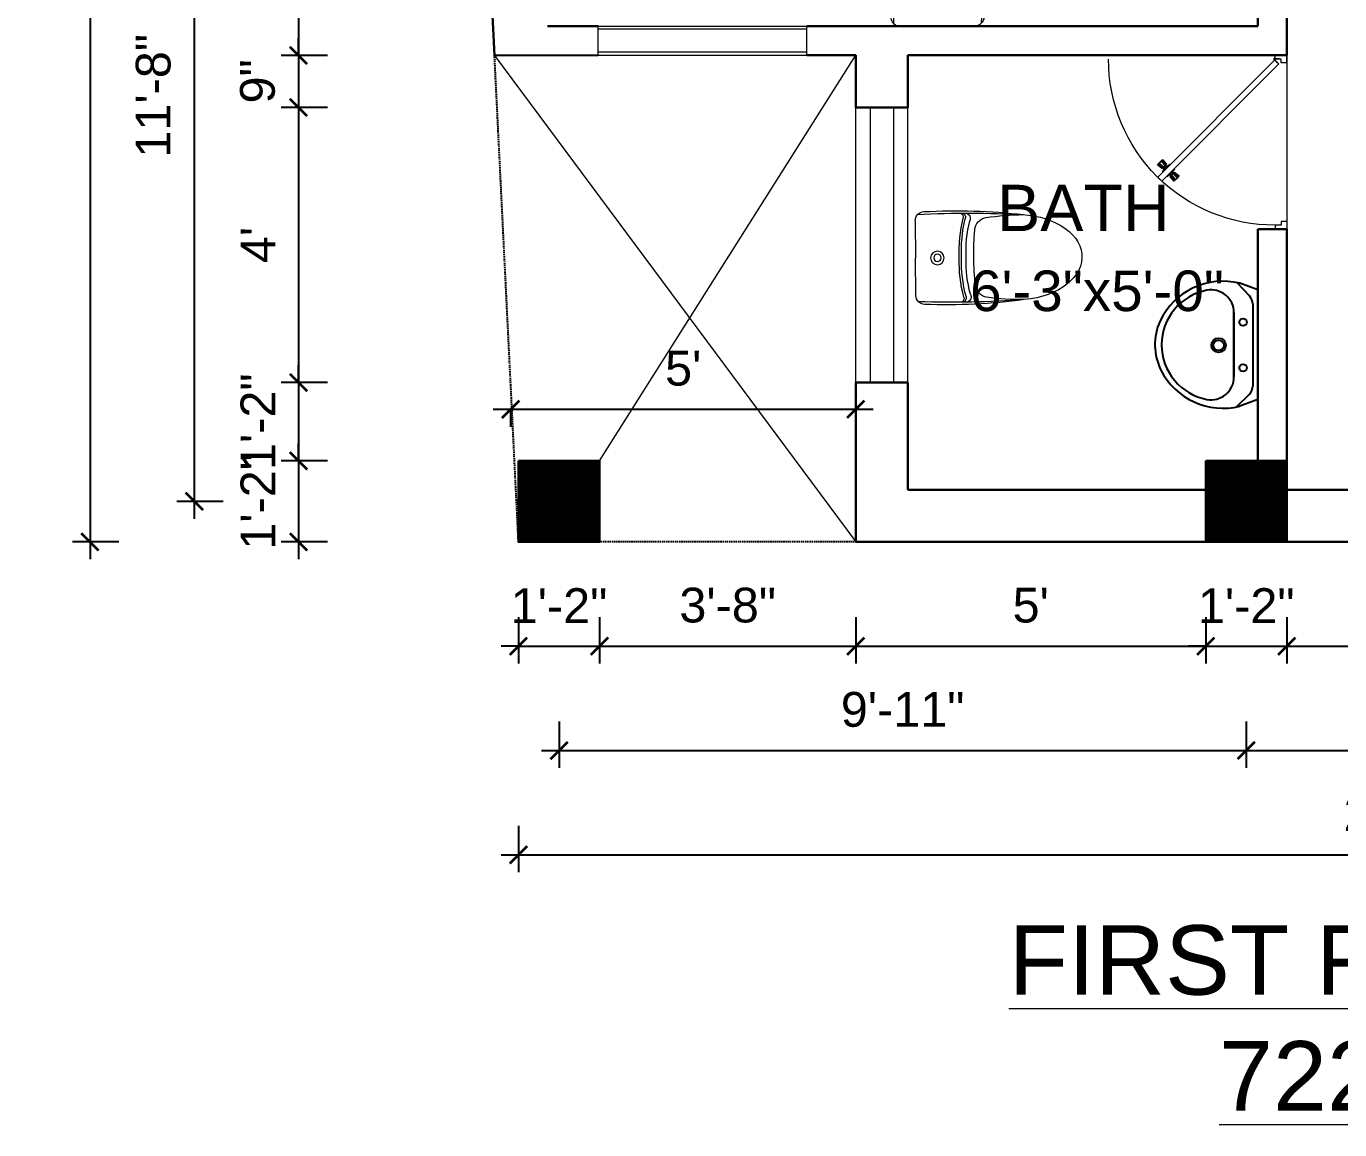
# Model space of a CAD drawing. Header units: inches. Extents: x -6683 to 26091, y -5972 to 4741.
# Drawn here: x 16977 to 17203.7, y -2641.4 to -2451 of the extents above; entities that cross this region are included whole.
import ezdxf

# ---------------------------------------------------------------- set-up
doc = ezdxf.new("R2010")
doc.units = ezdxf.units.IN
doc.header["$MEASUREMENT"] = 0
doc.linetypes.add('HIDDEN', pattern=[0.375, 0.25, -0.125])
for name, color, linetype, lineweight in [('A-FURN', 9, 'Continuous', 5), ('Dimension-0.13', 114, 'Continuous', 13), ('hatch-.09', 8, 'Continuous', 9), ('Label', 7, 'Continuous', 13), ('PUERTAS', 7, 'Continuous', 9), ('Text', 7, 'Continuous', 13), ('WALL', 12, 'Continuous', 30), ('wall2', 1, 'Continuous', 15), ('windoow', 4, 'Continuous', 5)]:
    doc.layers.add(name, color=color, linetype=linetype, lineweight=lineweight)
doc.layers.add('furniture', color=253, linetype='Continuous')
doc.styles.add('arial 1000', font='arial.ttf')
doc.styles.add('dim', font='arial.ttf', dxfattribs={"height": 7})
doc.styles.get("Standard").update_dxf_attribs({"font": 'arial.ttf'})
doc.dimstyles.new("1-8'", dxfattribs={"dimtxt": 6, "dimasz": 3, "dimexe": 3, "dimexo": 6, "dimgap": 4, "dimtad": 1, "dimdec": 0, "dimzin": 0, "dimdsep": 46, "dimlunit": 4, "dimtxsty": 'arial 1000', "dimblk": 'ARCHTICK', "dimcen": 8, "dimdle": 3, "dimclrt": 7, "dimazin": 0, "dimtfac": 1, "dimtdec": 0, "dimtix": 1, "dimtmove": 2, "dimatfit": 3, "dimfxl": 5, "dimfxlon": 1, "dimarcsym": 0})

# ---------------------------------------------------------------- blocks, each defined once
blk = doc.blocks.new('_ArchTick')
at = {"color": 0, "const_width": 0.15}
blk.add_lwpolyline([(-0.5, -0.5), (0.5, 0.5)], dxfattribs=at)
blk = doc.blocks.new('*D129')
at = {"layer": 'Defpoints', "color": 0, "transparency": 16777216}
for p in [(17060.6, -2512.5), (17120.2, -2512.5), (17120.2, -2517.11)]:
    blk.add_point(p, dxfattribs=at)
at = {"layer": 'wall2', "color": 0, "lineweight": -2, "transparency": 16777216}
for p, q in [((17057.6, -2517.11), (17123.2, -2517.11)), ((17060.6, -2517.11), (17060.6, -2520.11)), ((17120.2, -2517.11), (17120.2, -2520.11))]:
    blk.add_line(p, q, dxfattribs=at)
at = {"layer": 'wall2', "color": 0, "lineweight": -2, "transparency": 16777216, "xscale": 3, "yscale": 3, "zscale": 3, "rotation": 180}
blk.add_blockref('_ArchTick', (17060.6, -2517.11), dxfattribs=at)
at = {"layer": 'wall2', "color": 0, "lineweight": -2, "transparency": 16777216, "xscale": 3, "yscale": 3, "zscale": 3}
blk.add_blockref('_ArchTick', (17120.2, -2517.11), dxfattribs=at)
at = {"layer": 'wall2', "color": 7, "transparency": 16777216, "insert": (17090.4, -2510.06), "char_height": 6, "attachment_point": 5, "style": 'arial 1000'}
blk.add_mtext("5'", dxfattribs=at)
blk = doc.blocks.new('A$C2BC6131C')
at = {"layer": 'A-FURN', "color": 8}
for p in [(0, 163.5), (0, -163.5)]:
    blk.add_line(p, (0, 0), dxfattribs=at)
for radius in [29.6, 16.1]:
    blk.add_circle((95.9, 0), radius, dxfattribs=at)
for centre, radius, start, end in [((40, 163.5), 40, 92.59988, 180), ((197, -4116.4), 4311.6, 86.30057, 92.47118), ((155.1, -2371.3), 2577.4, 82.86641, 92.59988), ((793.4, 23.7), 602, 165.61847, 182.25332), ((201.9, 176.4), 18.8, 342.35932, 95.93155), ((192.7, 178.4), 18.2, 343.38126, 66.47238), ((217.8, 172), 24.1, 332.20328, 71.94045), ((320.7, 115.7), 60, 100.47011, 174.60795), ((468.5, -913.5), 1099.7, 89.65189, 98.29697), ((793.4, 23.7), 592, 165.61847, 182.25332), ((773.9, 23.7), 552, 165.61847, 182.45753), ((1633.1, -8.2), 1378.2, 174.60795, 179.65911), ((1633.1, 8.2), 1378.2, 180.34089, 185.39205), ((793.4, -23.7), 602, 177.74668, 194.38153), ((793.4, -23.7), 592, 177.74668, 194.38153), ((773.9, -23.7), 552, 177.54247, 194.38153), ((40, -163.5), 40, 180, 267.40012), ((201.9, -176.4), 18.8, 264.06845, 17.64068), ((217.8, -172), 24.1, 288.05955, 27.79672), ((320.7, -115.7), 60, 185.39205, 259.52989), ((197, 4116.4), 4311.6, 267.52882, 273.69943), ((155.1, 2371.3), 2577.4, 267.40012, 277.13359), ((192.7, -178.4), 18.2, 293.52762, 16.61874), ((468.5, 913.5), 1099.7, 261.70303, 270.34811)]:
    blk.add_arc(centre, radius, start, end, dxfattribs=at)
blk.add_ellipse((440.7, 0), major_axis=(-289.3, 0), ratio=0.648116, start_param=1.570796, end_param=4.592942, dxfattribs=at)
blk = doc.blocks.new('*D130')
at = {"layer": 'Defpoints', "color": 0, "transparency": 16777216}
for p in [(17061.96, -2540), (17075.96, -2540), (17075.96, -2558)]:
    blk.add_point(p, dxfattribs=at)
at = {"layer": 'Dimension-0.13', "color": 0, "lineweight": -2, "transparency": 16777216}
for p, q in [((17061.96, -2553), (17061.96, -2561)), ((17075.96, -2553), (17075.96, -2561)), ((17061.96, -2558), (17058.96, -2558)), ((17061.96, -2558), (17075.96, -2558)), ((17075.96, -2558), (17078.96, -2558))]:
    blk.add_line(p, q, dxfattribs=at)
at = {"layer": 'Dimension-0.13', "color": 0, "lineweight": -2, "transparency": 16777216, "xscale": 3, "yscale": 3, "zscale": 3}
blk.add_blockref('_ArchTick', (17061.96, -2558), dxfattribs=at)
at = {"layer": 'Dimension-0.13', "color": 0, "lineweight": -2, "transparency": 16777216, "xscale": 3, "yscale": 3, "zscale": 3, "rotation": 180}
blk.add_blockref('_ArchTick', (17075.96, -2558), dxfattribs=at)
at = {"layer": 'Dimension-0.13', "color": 7, "transparency": 16777216, "insert": (17068.96, -2550.99), "char_height": 6, "attachment_point": 5, "style": 'arial 1000'}
blk.add_mtext('1\'-2"', dxfattribs=at)
blk = doc.blocks.new('*D131')
at = {"layer": 'Defpoints', "color": 0, "transparency": 16777216}
for p in [(17075.96, -2540), (17120.2, -2540), (17120.2, -2558)]:
    blk.add_point(p, dxfattribs=at)
at = {"layer": 'Dimension-0.13', "color": 0, "lineweight": -2, "transparency": 16777216}
for p, q in [((17075.96, -2553), (17075.96, -2561)), ((17120.2, -2553), (17120.2, -2561)), ((17072.96, -2558), (17123.2, -2558))]:
    blk.add_line(p, q, dxfattribs=at)
at = {"layer": 'Dimension-0.13', "color": 0, "lineweight": -2, "transparency": 16777216, "xscale": 3, "yscale": 3, "zscale": 3, "rotation": 180}
blk.add_blockref('_ArchTick', (17075.96, -2558), dxfattribs=at)
at = {"layer": 'Dimension-0.13', "color": 0, "lineweight": -2, "transparency": 16777216, "xscale": 3, "yscale": 3, "zscale": 3}
blk.add_blockref('_ArchTick', (17120.2, -2558), dxfattribs=at)
at = {"layer": 'Dimension-0.13', "color": 7, "transparency": 16777216, "insert": (17098.08, -2550.94), "char_height": 6, "attachment_point": 5, "style": 'arial 1000'}
blk.add_mtext('3\'-8"', dxfattribs=at)
blk = doc.blocks.new('*D132')
at = {"layer": 'Defpoints', "color": 0, "transparency": 16777216}
for p in [(17120.2, -2540), (17180.61, -2540), (17180.61, -2558)]:
    blk.add_point(p, dxfattribs=at)
at = {"layer": 'Dimension-0.13', "color": 0, "lineweight": -2, "transparency": 16777216}
for p, q in [((17120.2, -2553), (17120.2, -2561)), ((17180.61, -2553), (17180.61, -2561)), ((17117.2, -2558), (17183.61, -2558))]:
    blk.add_line(p, q, dxfattribs=at)
at = {"layer": 'Dimension-0.13', "color": 0, "lineweight": -2, "transparency": 16777216, "xscale": 3, "yscale": 3, "zscale": 3, "rotation": 180}
blk.add_blockref('_ArchTick', (17120.2, -2558), dxfattribs=at)
at = {"layer": 'Dimension-0.13', "color": 0, "lineweight": -2, "transparency": 16777216, "xscale": 3, "yscale": 3, "zscale": 3}
blk.add_blockref('_ArchTick', (17180.61, -2558), dxfattribs=at)
at = {"layer": 'Dimension-0.13', "color": 7, "transparency": 16777216, "insert": (17150.4, -2550.95), "char_height": 6, "attachment_point": 5, "style": 'arial 1000'}
blk.add_mtext("5'", dxfattribs=at)
blk = doc.blocks.new('*D145')
at = {"layer": 'Defpoints', "color": 0, "transparency": 16777216}
for p in [(17180.61, -2540), (17194.61, -2540), (17194.61, -2558)]:
    blk.add_point(p, dxfattribs=at)
at = {"layer": 'Dimension-0.13', "color": 0, "lineweight": -2, "transparency": 16777216}
for p, q in [((17180.61, -2553), (17180.61, -2561)), ((17194.61, -2553), (17194.61, -2561)), ((17180.61, -2558), (17177.61, -2558)), ((17180.61, -2558), (17194.61, -2558)), ((17194.61, -2558), (17197.61, -2558))]:
    blk.add_line(p, q, dxfattribs=at)
at = {"layer": 'Dimension-0.13', "color": 0, "lineweight": -2, "transparency": 16777216, "xscale": 3, "yscale": 3, "zscale": 3}
blk.add_blockref('_ArchTick', (17180.61, -2558), dxfattribs=at)
at = {"layer": 'Dimension-0.13', "color": 0, "lineweight": -2, "transparency": 16777216, "xscale": 3, "yscale": 3, "zscale": 3, "rotation": 180}
blk.add_blockref('_ArchTick', (17194.61, -2558), dxfattribs=at)
at = {"layer": 'Dimension-0.13', "color": 7, "transparency": 16777216, "insert": (17187.61, -2550.99), "char_height": 6, "attachment_point": 5, "style": 'arial 1000'}
blk.add_mtext('1\'-2"', dxfattribs=at)
blk = doc.blocks.new('*D146')
at = {"layer": 'Defpoints', "color": 0, "transparency": 16777216}
for p in [(17194.61, -2540), (17354.23, -2540), (17354.23, -2558)]:
    blk.add_point(p, dxfattribs=at)
at = {"layer": 'Dimension-0.13', "color": 0, "lineweight": -2, "transparency": 16777216}
for p, q in [((17194.61, -2553), (17194.61, -2561)), ((17354.23, -2553), (17354.23, -2561)), ((17191.61, -2558), (17357.23, -2558))]:
    blk.add_line(p, q, dxfattribs=at)
at = {"layer": 'Dimension-0.13', "color": 0, "lineweight": -2, "transparency": 16777216, "xscale": 3, "yscale": 3, "zscale": 3, "rotation": 180}
blk.add_blockref('_ArchTick', (17194.61, -2558), dxfattribs=at)
at = {"layer": 'Dimension-0.13', "color": 0, "lineweight": -2, "transparency": 16777216, "xscale": 3, "yscale": 3, "zscale": 3}
blk.add_blockref('_ArchTick', (17354.23, -2558), dxfattribs=at)
at = {"layer": 'Dimension-0.13', "color": 7, "transparency": 16777216, "insert": (17274.42, -2550.94), "char_height": 6, "attachment_point": 5, "style": 'arial 1000'}
blk.add_mtext('13\'-4"', dxfattribs=at)
blk = doc.blocks.new('*D128')
at = {"layer": 'Defpoints', "color": 0, "transparency": 16777216}
for p in [(17068.96, -2545.69), (17187.61, -2545.69), (17187.61, -2576)]:
    blk.add_point(p, dxfattribs=at)
at = {"layer": 'Dimension-0.13', "color": 0, "lineweight": -2, "transparency": 16777216}
for p, q in [((17068.96, -2571), (17068.96, -2579)), ((17187.61, -2571), (17187.61, -2579)), ((17065.96, -2576), (17190.61, -2576))]:
    blk.add_line(p, q, dxfattribs=at)
at = {"layer": 'Dimension-0.13', "color": 0, "lineweight": -2, "transparency": 16777216, "xscale": 3, "yscale": 3, "zscale": 3, "rotation": 180}
blk.add_blockref('_ArchTick', (17068.96, -2576), dxfattribs=at)
at = {"layer": 'Dimension-0.13', "color": 0, "lineweight": -2, "transparency": 16777216, "xscale": 3, "yscale": 3, "zscale": 3}
blk.add_blockref('_ArchTick', (17187.61, -2576), dxfattribs=at)
at = {"layer": 'Dimension-0.13', "color": 7, "transparency": 16777216, "insert": (17128.28, -2568.94), "char_height": 6, "attachment_point": 5, "style": 'arial 1000'}
blk.add_mtext('9\'-11"', dxfattribs=at)
blk = doc.blocks.new('*D127')
at = {"layer": 'Defpoints', "color": 0, "transparency": 16777216}
for p in [(17187.61, -2545.69), (17361.23, -2545.69), (17361.23, -2576)]:
    blk.add_point(p, dxfattribs=at)
at = {"layer": 'Dimension-0.13', "color": 0, "lineweight": -2, "transparency": 16777216}
for p, q in [((17187.61, -2571), (17187.61, -2579)), ((17361.23, -2571), (17361.23, -2579)), ((17184.61, -2576), (17364.23, -2576))]:
    blk.add_line(p, q, dxfattribs=at)
at = {"layer": 'Dimension-0.13', "color": 0, "lineweight": -2, "transparency": 16777216, "xscale": 3, "yscale": 3, "zscale": 3, "rotation": 180}
blk.add_blockref('_ArchTick', (17187.61, -2576), dxfattribs=at)
at = {"layer": 'Dimension-0.13', "color": 0, "lineweight": -2, "transparency": 16777216, "xscale": 3, "yscale": 3, "zscale": 3}
blk.add_blockref('_ArchTick', (17361.23, -2576), dxfattribs=at)
at = {"layer": 'Dimension-0.13', "color": 7, "transparency": 16777216, "insert": (17274.42, -2568.94), "char_height": 6, "attachment_point": 5, "style": 'arial 1000'}
blk.add_mtext('14\'-6"', dxfattribs=at)
blk = doc.blocks.new('*D143')
at = {"layer": 'Defpoints', "color": 0, "transparency": 16777216}
for p in [(17061.96, -2540), (17368.23, -2540), (17368.23, -2594)]:
    blk.add_point(p, dxfattribs=at)
at = {"layer": 'Dimension-0.13', "color": 0, "lineweight": -2, "transparency": 16777216}
for p, q in [((17061.96, -2589), (17061.96, -2597)), ((17368.23, -2589), (17368.23, -2597)), ((17058.96, -2594), (17371.23, -2594))]:
    blk.add_line(p, q, dxfattribs=at)
at = {"layer": 'Dimension-0.13', "color": 0, "lineweight": -2, "transparency": 16777216, "xscale": 3, "yscale": 3, "zscale": 3, "rotation": 180}
blk.add_blockref('_ArchTick', (17061.96, -2594), dxfattribs=at)
at = {"layer": 'Dimension-0.13', "color": 0, "lineweight": -2, "transparency": 16777216, "xscale": 3, "yscale": 3, "zscale": 3}
blk.add_blockref('_ArchTick', (17368.23, -2594), dxfattribs=at)
at = {"layer": 'Dimension-0.13', "color": 7, "transparency": 16777216, "insert": (17215.09, -2586.94), "char_height": 6, "attachment_point": 5, "style": 'arial 1000'}
blk.add_mtext('25\'-6"', dxfattribs=at)
blk = doc.blocks.new('*D150')
at = {"layer": 'Defpoints', "color": 0, "transparency": 16777216}
for p in [(17042.67, -2134.5), (16987.98, -2540), (17061.96, -2540)]:
    blk.add_point(p, dxfattribs=at)
at = {"layer": 'Dimension-0.13', "color": 0, "lineweight": -2, "transparency": 16777216}
for p, q in [((16987.98, -2131.5), (16987.98, -2543)), ((16992.98, -2134.5), (16984.98, -2134.5)), ((16992.98, -2540), (16984.98, -2540))]:
    blk.add_line(p, q, dxfattribs=at)
at = {"layer": 'Dimension-0.13', "color": 0, "lineweight": -2, "transparency": 16777216, "xscale": 3, "yscale": 3, "zscale": 3}
for p, rotation in [((16987.98, -2134.5), 90), ((16987.98, -2540), 270)]:
    blk.add_blockref('_ArchTick', p, dxfattribs=dict(at, rotation=rotation))
at = {"layer": 'Dimension-0.13', "color": 7, "transparency": 16777216, "insert": (16980.91, -2337.25), "char_height": 6, "attachment_point": 5, "rotation": 90, "style": 'arial 1000'}
blk.add_mtext('33\'-10"', dxfattribs=at)
blk = doc.blocks.new('*D170')
at = {"layer": 'Defpoints', "color": 0, "transparency": 16777216}
for p in [(17055.06, -2400), (17023.98, -2456.03), (17057.82, -2456.03)]:
    blk.add_point(p, dxfattribs=at)
at = {"layer": 'Dimension-0.13', "color": 0, "lineweight": -2, "transparency": 16777216}
for p, q in [((17023.98, -2397), (17023.98, -2459.03)), ((17028.98, -2400), (17020.98, -2400)), ((17028.98, -2456.03), (17020.98, -2456.03))]:
    blk.add_line(p, q, dxfattribs=at)
at = {"layer": 'Dimension-0.13', "color": 0, "lineweight": -2, "transparency": 16777216, "xscale": 3, "yscale": 3, "zscale": 3}
for p, rotation in [((17023.98, -2400), 90), ((17023.98, -2456.03), 270)]:
    blk.add_blockref('_ArchTick', p, dxfattribs=dict(at, rotation=rotation))
at = {"layer": 'Dimension-0.13', "color": 7, "transparency": 16777216, "insert": (17016.92, -2428.01), "char_height": 6, "attachment_point": 5, "rotation": 90, "style": 'arial 1000'}
blk.add_mtext('4\'-8"', dxfattribs=at)
blk = doc.blocks.new('*D171')
at = {"layer": 'Defpoints', "color": 0, "transparency": 16777216}
for p in [(17057.82, -2456.03), (17023.98, -2465), (17120.2, -2465)]:
    blk.add_point(p, dxfattribs=at)
at = {"layer": 'Dimension-0.13', "color": 0, "lineweight": -2, "transparency": 16777216}
for p, q in [((17023.98, -2456.03), (17023.98, -2453.03)), ((17028.98, -2456.03), (17020.98, -2456.03)), ((17023.98, -2456.03), (17023.98, -2465)), ((17028.98, -2465), (17020.98, -2465)), ((17023.98, -2465), (17023.98, -2468))]:
    blk.add_line(p, q, dxfattribs=at)
at = {"layer": 'Dimension-0.13', "color": 0, "lineweight": -2, "transparency": 16777216, "xscale": 3, "yscale": 3, "zscale": 3}
for p, rotation in [((17023.98, -2456.03), 270), ((17023.98, -2465), 90)]:
    blk.add_blockref('_ArchTick', p, dxfattribs=dict(at, rotation=rotation))
at = {"layer": 'Dimension-0.13', "color": 7, "transparency": 16777216, "insert": (17016.92, -2460.51), "char_height": 6, "attachment_point": 5, "rotation": 90, "style": 'arial 1000'}
blk.add_mtext('9"', dxfattribs=at)
blk = doc.blocks.new('*D172')
at = {"layer": 'Defpoints', "color": 0, "transparency": 16777216}
for p in [(17120.2, -2465), (17023.98, -2512.5), (17120.2, -2512.5)]:
    blk.add_point(p, dxfattribs=at)
at = {"layer": 'Dimension-0.13', "color": 0, "lineweight": -2, "transparency": 16777216}
for p, q in [((17023.98, -2462), (17023.98, -2515.5)), ((17028.98, -2465), (17020.98, -2465)), ((17028.98, -2512.5), (17020.98, -2512.5))]:
    blk.add_line(p, q, dxfattribs=at)
at = {"layer": 'Dimension-0.13', "color": 0, "lineweight": -2, "transparency": 16777216, "xscale": 3, "yscale": 3, "zscale": 3}
for p, rotation in [((17023.98, -2465), 90), ((17023.98, -2512.5), 270)]:
    blk.add_blockref('_ArchTick', p, dxfattribs=dict(at, rotation=rotation))
at = {"layer": 'Dimension-0.13', "color": 7, "transparency": 16777216, "insert": (17016.98, -2488.75), "char_height": 6, "attachment_point": 5, "rotation": 90, "style": 'arial 1000'}
blk.add_mtext("4'", dxfattribs=at)
blk = doc.blocks.new('*D173')
at = {"layer": 'Defpoints', "color": 0, "transparency": 16777216}
for p in [(17120.2, -2512.5), (17023.98, -2526), (17061.96, -2526)]:
    blk.add_point(p, dxfattribs=at)
at = {"layer": 'Dimension-0.13', "color": 0, "lineweight": -2, "transparency": 16777216}
for p, q in [((17023.98, -2512.5), (17023.98, -2509.5)), ((17028.98, -2512.5), (17020.98, -2512.5)), ((17023.98, -2512.5), (17023.98, -2526)), ((17028.98, -2526), (17020.98, -2526)), ((17023.98, -2526), (17023.98, -2529))]:
    blk.add_line(p, q, dxfattribs=at)
at = {"layer": 'Dimension-0.13', "color": 0, "lineweight": -2, "transparency": 16777216, "xscale": 3, "yscale": 3, "zscale": 3}
for p, rotation in [((17023.98, -2512.5), 270), ((17023.98, -2526), 90)]:
    blk.add_blockref('_ArchTick', p, dxfattribs=dict(at, rotation=rotation))
at = {"layer": 'Dimension-0.13', "color": 7, "transparency": 16777216, "insert": (17016.97, -2519.25), "char_height": 6, "attachment_point": 5, "rotation": 90, "style": 'arial 1000'}
blk.add_mtext('1\'-2"', dxfattribs=at)
blk = doc.blocks.new('*D174')
at = {"layer": 'Defpoints', "color": 0, "transparency": 16777216}
for p in [(17061.96, -2526), (17023.98, -2540), (17061.96, -2540)]:
    blk.add_point(p, dxfattribs=at)
at = {"layer": 'Dimension-0.13', "color": 0, "lineweight": -2, "transparency": 16777216}
for p, q in [((17023.98, -2526), (17023.98, -2523)), ((17028.98, -2526), (17020.98, -2526)), ((17023.98, -2526), (17023.98, -2540)), ((17028.98, -2540), (17020.98, -2540)), ((17023.98, -2540), (17023.98, -2543))]:
    blk.add_line(p, q, dxfattribs=at)
at = {"layer": 'Dimension-0.13', "color": 0, "lineweight": -2, "transparency": 16777216, "xscale": 3, "yscale": 3, "zscale": 3}
for p, rotation in [((17023.98, -2526), 270), ((17023.98, -2540), 90)]:
    blk.add_blockref('_ArchTick', p, dxfattribs=dict(at, rotation=rotation))
at = {"layer": 'Dimension-0.13', "color": 7, "transparency": 16777216, "insert": (17016.97, -2533), "char_height": 6, "attachment_point": 5, "rotation": 90, "style": 'arial 1000'}
blk.add_mtext('1\'-2"', dxfattribs=at)
blk = doc.blocks.new('*D160')
at = {"layer": 'Defpoints', "color": 0, "transparency": 16777216}
for p in [(17055.06, -2393), (17005.98, -2533), (17061.96, -2533)]:
    blk.add_point(p, dxfattribs=at)
at = {"layer": 'Dimension-0.13', "color": 0, "lineweight": -2, "transparency": 16777216}
for p, q in [((17005.98, -2390), (17005.98, -2536)), ((17010.98, -2393), (17002.98, -2393)), ((17010.98, -2533), (17002.98, -2533))]:
    blk.add_line(p, q, dxfattribs=at)
at = {"layer": 'Dimension-0.13', "color": 0, "lineweight": -2, "transparency": 16777216, "xscale": 3, "yscale": 3, "zscale": 3}
for p, rotation in [((17005.98, -2393), 90), ((17005.98, -2533), 270)]:
    blk.add_blockref('_ArchTick', p, dxfattribs=dict(at, rotation=rotation))
at = {"layer": 'Dimension-0.13', "color": 7, "transparency": 16777216, "insert": (16998.92, -2463), "char_height": 6, "attachment_point": 5, "rotation": 90, "style": 'arial 1000'}
blk.add_mtext('11\'-8"', dxfattribs=at)
blk = doc.blocks.new('2ft6in')
at = {"layer": 'PUERTAS', "color": 2}
for p, q in [((0.84, 2.1), (21.02, 22.28)), ((21.71, 21.6), (1.47, 1.37)), ((18.33, 21.76), (18.31, 21.77)), ((21.71, 21.6), (21.02, 22.28)), ((21.18, 18.9), (21.2, 18.89)), ((0, 2), (0, 0)), ((0.6, 2), (0, 2)), ((1.33, 0), (0, 0)), ((0.6, 1.26), (0.6, 2.04)), ((0.67, 1.26), (0.6, 1.26)), ((0.67, 1.26), (0.67, 2.01)), ((0.67, 1), (0.67, 1.26)), ((1.33, 1), (0.67, 1)), ((1.31, 1.53), (0.79, 2.06)), ((1.36, 1.58), (0.81, 2.12)), ((1.36, 1.58), (1.31, 1.53)), ((1.47, 1.37), (1.31, 1.53)), ((1.33, 0), (1.33, 1)), ((28.67, 0), (28.67, 1)), ((28.67, 1), (29.33, 1)), ((28.67, 0), (30, 0)), ((29.33, 1), (29.33, 2)), ((29.33, 2), (30, 2)), ((30, 0), (30, 2))]:
    blk.add_line(p, q, dxfattribs=at)
at = {"layer": 'PUERTAS', "color": 8}
for p, q in [((18.81, 20.78), (18.04, 21.4)), ((18.86, 20.83), (18.08, 21.46)), ((18.95, 20.92), (18.2, 21.58)), ((18.44, 21.9), (18.31, 21.77)), ((19.07, 21.03), (18.34, 21.72)), ((18.44, 21.9), (18.56, 22.02)), ((18.58, 22.01), (18.56, 22.02)), ((19.3, 21.26), (18.61, 22)), ((19.42, 21.38), (18.75, 22.14)), ((19.51, 21.48), (18.88, 22.26)), ((18.91, 20.27), (19.19, 20.69)), ((19.55, 21.53), (18.93, 22.3)), ((19.13, 20.8), (19.03, 20.9)), ((19.15, 20.82), (19.05, 20.92)), ((19.09, 20.44), (19.25, 20.76)), ((19.19, 20.87), (19.1, 20.96)), ((19.25, 20.93), (19.16, 21.02)), ((19.28, 20.63), (19.32, 20.83)), ((19.4, 21.08), (19.31, 21.17)), ((19.47, 21.15), (19.38, 21.24)), ((19.43, 20.78), (19.4, 20.9)), ((19.51, 21.19), (19.42, 21.28)), ((19.55, 20.91), (19.43, 20.94)), ((19.53, 21.21), (19.44, 21.3)), ((19.7, 21.06), (19.51, 21.01)), ((19.89, 21.24), (19.58, 21.08)), ((20.07, 21.42), (19.64, 21.15)), ((20.67, 20.47), (20.51, 20.15)), ((20.85, 20.64), (20.57, 20.22)), ((19.69, 19.49), (20.12, 19.76)), ((19.87, 19.67), (20.18, 19.83)), ((20.06, 19.85), (20.25, 19.9)), ((20.21, 20), (20.33, 19.97)), ((20.21, 19.38), (20.83, 18.61)), ((20.23, 19.7), (20.32, 19.61)), ((20.25, 19.72), (20.34, 19.63)), ((20.25, 19.43), (20.88, 18.65)), ((20.29, 19.76), (20.38, 19.67)), ((20.33, 20.13), (20.36, 20.01)), ((20.34, 19.53), (21, 18.77)), ((20.36, 19.83), (20.45, 19.74)), ((20.48, 20.28), (20.44, 20.08)), ((20.46, 19.64), (21.14, 18.91)), ((20.5, 19.98), (20.6, 19.89)), ((20.57, 20.04), (20.66, 19.95)), ((20.61, 20.09), (20.7, 19.99)), ((20.63, 20.11), (20.72, 20.01)), ((20.69, 19.87), (21.42, 19.19)), ((20.81, 19.99), (21.56, 19.33)), ((20.9, 20.08), (21.68, 19.45)), ((20.95, 20.13), (21.72, 19.51)), ((21.32, 19.01), (21.2, 18.89)), ((21.32, 19.01), (21.44, 19.14)), ((21.43, 19.15), (21.44, 19.14)), ((0, 0), (30, 0))]:
    blk.add_line(p, q, dxfattribs=at)
at = {"layer": 'PUERTAS', "color": 1}
for p, q in [((18.06, 21.44), (18.48, 21.86)), ((18.74, 20.79), (18.06, 21.34)), ((18.08, 21.51), (18.45, 21.88)), ((18.11, 21.49), (18.08, 21.51)), ((18.82, 22.25), (18.45, 21.88)), ((18.9, 22.28), (18.48, 21.86)), ((18.84, 22.23), (18.82, 22.25)), ((18.83, 20.8), (19.18, 21.15)), ((18.84, 20.21), (19.1, 20.6)), ((18.92, 20.89), (18.93, 20.88)), ((19.54, 21.59), (18.99, 22.27)), ((19.02, 20.88), (19.24, 21.1)), ((19.12, 20.8), (19.03, 20.89)), ((19.1, 20.7), (19.11, 20.69)), ((19.1, 20.6), (19.1, 20.6)), ((19.11, 20.79), (19.33, 21.01)), ((19.54, 21.5), (19.18, 21.15)), ((19.45, 21.31), (19.24, 21.1)), ((19.55, 21.22), (19.33, 21.01)), ((19.45, 21.41), (19.45, 21.41)), ((19.54, 21.22), (19.45, 21.31)), ((19.64, 21.23), (19.64, 21.23)), ((19.74, 21.24), (19.73, 21.23)), ((20.12, 21.49), (19.74, 21.24)), ((20.22, 21.48), (20.22, 21.49)), ((20.91, 20.7), (20.66, 20.31)), ((20.91, 20.8), (20.91, 20.79)), ((18.85, 20.11), (18.84, 20.12)), ((19.53, 19.43), (19.54, 19.42)), ((19.64, 19.42), (20.02, 19.67)), ((20.02, 19.67), (20.03, 19.68)), ((20.12, 19.68), (20.12, 19.68)), ((20.21, 19.69), (20.43, 19.9)), ((20.22, 19.41), (20.57, 19.76)), ((20.22, 19.69), (20.31, 19.6)), ((20.22, 19.32), (20.76, 18.64)), ((20.31, 19.6), (20.52, 19.81)), ((20.31, 19.5), (20.31, 19.5)), ((20.65, 20.12), (20.43, 19.9)), ((20.74, 20.03), (20.52, 19.81)), ((20.93, 20.11), (20.57, 19.76)), ((20.64, 20.11), (20.73, 20.02)), ((20.66, 20.31), (20.65, 20.31)), ((20.65, 20.21), (20.65, 20.22)), ((20.84, 20.02), (20.83, 20.03)), ((20.86, 18.63), (21.28, 19.05)), ((20.91, 18.68), (20.94, 18.66)), ((20.94, 18.66), (21.31, 19.03)), ((21.02, 20.12), (21.7, 19.57)), ((21.7, 19.47), (21.28, 19.05)), ((21.67, 19.4), (21.31, 19.03)), ((21.65, 19.42), (21.67, 19.4))]:
    blk.add_line(p, q, dxfattribs=at)
at = {"layer": 'PUERTAS', "color": 2}
for radius in [0.129, 0.0627]:
    blk.add_circle((0.68, 2.14), radius, dxfattribs=at)
at = {"layer": 'PUERTAS', "color": 8}
blk.add_arc((0.68, 2.14), 28.65, 359.7285, 90.0333, dxfattribs=at)
at = {"layer": 'PUERTAS', "color": 1}
for centre, start, end in [((18.78, 20.84), 231.0764, 315), ((18.94, 22.23), 38.9236, 135), ((18.97, 20.93), 225, 315), ((19.16, 20.74), 135, 219.7428), ((19.06, 20.65), 315, 39.7428), ((19.4, 21.36), 315, 45), ((19.49, 21.55), 315, 38.9236), ((19.6, 21.18), 50.2572, 135), ((19.68, 21.28), 230.2572, 315), ((20.17, 21.44), 45, 135), ((20.87, 20.75), 315, 45), ((18.89, 20.16), 135, 225), ((19.59, 19.47), 225, 315), ((20.07, 19.63), 50.2572, 135), ((20.16, 19.73), 230.2572, 315), ((20.27, 19.36), 135, 218.9236), ((20.35, 19.55), 135, 225), ((20.7, 20.26), 135, 219.7428), ((20.6, 20.17), 315, 39.7428), ((20.78, 19.98), 45, 135), ((20.82, 18.68), 218.9236, 315), ((20.98, 20.07), 51.0764, 135), ((21.65, 19.52), 315, 51.0764)]:
    blk.add_arc(centre, 0.0667, start, end, dxfattribs=at)
blk = doc.blocks.new('*U39')
at = {"color": 3}
blk.add_blockref('2ft6in', (0, 0), dxfattribs=at)
blk = doc.blocks.new('A$C2C8E2855')
at = {"color": 3}
for p, q in [((76.7, -153.7), (18.7, -208.2)), ((49.5, -117.7), (20, -196.2)), ((530.2, -117.7), (49.5, -117.7)), ((52.4, -117.7), (529.2, -117.7)), ((110.9, -140.2), (470.9, -140.2)), ((506.5, -155.1), (563.4, -212.8)), ((530.2, -117.7), (559.7, -196.2)), ((149.1, -222.9), (431, -222.9)), ((431, -222.9), (149.1, -222.9))]:
    blk.add_line(p, q, dxfattribs=at)
for centre, radius in [((190.8, -182.7), 16.3), ((390.8, -182.7), 16.3), ((292.2, -290.1), 31.6), ((292.2, -290.1), 23)]:
    blk.add_circle(centre, radius, dxfattribs=at)
for centre, radius, start, end in [((110.9, -190.2), 50, 90, 133.18096), ((470.9, -190.2), 50, 44.56072, 90), ((318.3, -269.6), 307.1, 166.17513, 244.72963), ((149.1, -322.9), 100, 90, 190.56023), ((261.4, -269.6), 307.1, 297.06391, 13.82487), ((431, -322.9), 100, 349.43977, 90), ((290.1, -296.6), 243.4, 190.56023, 349.43977), ((289.7, -319.1), 250.2, 245.80711, 296.46282), ((318.3, -269.6), 307.1, 266.58899, 266.59358)]:
    blk.add_arc(centre, radius, start, end, dxfattribs=at)
at = {"color": 3, "width": 0.8, "flags": 9}
for tag in ['XSIZE', 'YSIZE']:
    blk.add_attdef(tag, (289.9, -117.7), '', height=0.5, dxfattribs=at)

msp = doc.modelspace()

# ---------------------------------------------------------------- hatches: boundary and pattern name
at = {"layer": 'hatch-.09'}
h = msp.add_hatch(dxfattribs=at)
h.set_pattern_fill('ANSI31', color=256)
h.set_pattern_definition([(45, (1629.56732, -2816.14343), (-0.0883883476, 0.0883883476), [])])
h.paths.add_polyline_path([(17075.96, -2526), (17061.96, -2526), (17061.96, -2540), (17075.96, -2540)])
h = msp.add_hatch(dxfattribs=at)
h.set_pattern_fill('ANSI31', color=256)
h.set_pattern_definition([(45, (1748.2246, -2816.14343), (-0.0883883476, 0.0883883476), [])])
h.paths.add_polyline_path([(17194.61, -2526), (17180.61, -2526), (17180.61, -2540), (17194.61, -2540)])

# ---------------------------------------------------------------- linework, layer by layer
at = {"linetype": 'HIDDEN'}
msp.add_lwpolyline([(17041.98, -2134.5), (17264.12, -2131.36), (17431.18, -2540), (17061.96, -2540), (17041.98, -2134.5)], dxfattribs=at)
at = {"layer": 'WALL'}
for p, q in [((17194.61, -2456), (17194.61, -2386)), ((17055.06, -2400), (17057.82, -2456.04)), ((17189.61, -2451), (17189.61, -2400)), ((17066.95, -2451), (17075.72, -2451)), ((17111.72, -2451), (17189.61, -2451)), ((17057.82, -2456.03), (17075.72, -2456)), ((17111.72, -2456), (17120.2, -2456)), ((17129.2, -2456), (17194.61, -2456)), ((17189.61, -2486), (17189.61, -2526)), ((17194.61, -2486), (17189.61, -2486)), ((17194.61, -2486), (17194.61, -2526)), ((17120.2, -2512.5), (17120.2, -2540)), ((17120.2, -2512.5), (17129.2, -2512.5)), ((17129.2, -2512.5), (17129.2, -2531)), ((17129.2, -2531), (17180.61, -2531)), ((17129.23, -2531), (17180.61, -2531)), ((17194.61, -2531), (17354.23, -2531)), ((17194.61, -2531), (17354.23, -2531)), ((17120.2, -2540), (17367.41, -2540))]:
    msp.add_line(p, q, dxfattribs=at)
msp.add_lwpolyline([(17129.2, -2456), (17129.2, -2465), (17120.2, -2465), (17120.2, -2456)], dxfattribs=at)
for points in [[(17061.96, -2526), (17075.96, -2526), (17075.96, -2540), (17061.96, -2540)], [(17180.61, -2526), (17194.61, -2526), (17194.61, -2540), (17180.61, -2540)]]:
    msp.add_lwpolyline(points, close=True, dxfattribs=at)
at = {"layer": 'wall2'}
for p, q in [((17075.72, -2456), (17075.72, -2451)), ((17075.72, -2451), (17111.72, -2451)), ((17111.72, -2456), (17111.72, -2451)), ((17111.72, -2455.5), (17075.72, -2455.5)), ((17057.82, -2456.03), (17120.2, -2540)), ((17075.72, -2456), (17111.72, -2456)), ((17075.96, -2526), (17120.2, -2456)), ((17120.2, -2512.5), (17120.2, -2456)), ((17129.2, -2512.5), (17129.2, -2456)), ((17120.2, -2540), (17120.2, -2540))]:
    msp.add_line(p, q, dxfattribs=at)
at = {"layer": 'windoow'}
for p, q in [((17111.72, -2451.5), (17075.72, -2451.5)), ((17111.72, -2455.5), (17075.72, -2455.5)), ((17122.7, -2465), (17122.7, -2512.5)), ((17126.7, -2465), (17126.7, -2512.5))]:
    msp.add_line(p, q, dxfattribs=at)

# ---------------------------------------------------------------- block references
at = {"layer": 'furniture'}
for name, p, xscale, yscale, zscale, rotation in [('A$C2BC6131C', (17134.32, -2451), -0.03937007859349251, 0.03937007859349251, 0.03937007859349251, 270.5436105356556), ('A$C2BC6131C', (17130.51, -2491.02), -0.03937007859349251, 0.03937007859349251, 0.03937007859349251, 180.5436105356555), ('A$C2C8E2855', (17194.25, -2494.56), 0.03937007870990783, 0.03937007870990783, 0.03937007870990783, 270)]:
    msp.add_blockref(name, p, dxfattribs=dict(at, xscale=xscale, yscale=yscale, zscale=zscale, rotation=rotation))
at = {"layer": 'WALL', "xscale": -1, "rotation": 90}
msp.add_blockref('*U39', (17194.61, -2456), dxfattribs=at)

# ---------------------------------------------------------------- texts
at = {"layer": 'Label', "color": 5, "linetype": 'ByBlock', "attachment_point": 2, "style": 'dim'}
for s, insert, char_height, width in [('BATH', (17159.49, -2478.36), 8, 88.4068), ('{\\LFIRST FLOOR PLAN\\P722 SQ.FT.}', (17226.22, -2606.15), 12, 504.7797)]:
    msp.add_mtext(s, dxfattribs=dict(at, insert=insert, char_height=char_height, width=width))
at = {"layer": 'Text', "insert": (17161.84, -2493.16), "char_height": 7, "width": 440.957, "attachment_point": 2}
msp.add_mtext('6\'-3"x5\'-0"', dxfattribs=at)

# ---------------------------------------------------------------- dimensions: what is measured, and where the dimension line sits
at = {"layer": 'Dimension-0.13'}
for base, p1, p2, picture, middle in [((16987.9796, -2540.0046), (17042.6693, -2134.4964), (17061.9563, -2540.0046), '*D150', (16980.9141, -2337.2505)), ((17005.98, -2533), (17055.06, -2393), (17061.96, -2533), '*D160', (16998.92, -2463)), ((17023.98, -2456.03), (17055.06, -2400), (17057.82, -2456.03), '*D170', (17016.92, -2428.01)), ((17023.98, -2465), (17057.82, -2456.03), (17120.2, -2465), '*D171', (17016.92, -2460.51)), ((17023.97961966, -2512.50461174), (17120.19553195, -2465.00461174), (17120.19553195, -2512.50461174), '*D172', (17016.97961966, -2488.75461174)), ((17023.97961966, -2526.00461174), (17120.19553195, -2512.50461174), (17061.95627158, -2526.00461174), '*D173', (17016.96734135, -2519.25461174)), ((17023.98, -2540), (17061.96, -2526), (17061.96, -2540), '*D174', (17016.97, -2533))]:
    dim = msp.add_linear_dim(base=base, p1=p1, p2=p2, angle=90, dimstyle="1-8'", dxfattribs=at)
    dim.commit()
    dim.dimension.update_dxf_attribs({"geometry": picture, "text_midpoint": middle})
for base, p1, p2, picture, middle in [((17075.96, -2558), (17061.96, -2540), (17075.96, -2540), '*D130', (17068.96, -2550.99)), ((17368.23, -2594), (17061.96, -2540), (17368.23, -2540), '*D143', (17215.09, -2586.94)), ((17120.2, -2558), (17075.96, -2540), (17120.2, -2540), '*D131', (17098.08, -2550.94)), ((17180.61, -2558), (17120.2, -2540), (17180.61, -2540), '*D132', (17150.4, -2550.95)), ((17194.61, -2558), (17180.61, -2540), (17194.61, -2540), '*D145', (17187.61, -2550.99)), ((17354.23, -2558), (17194.61, -2540), (17354.23, -2540), '*D146', (17274.42, -2550.94)), ((17187.61, -2576), (17068.96, -2545.69), (17187.61, -2545.69), '*D128', (17128.28, -2568.94)), ((17361.23, -2576), (17187.61, -2545.69), (17361.23, -2545.69), '*D127', (17274.42, -2568.94))]:
    dim = msp.add_linear_dim(base=base, p1=p1, p2=p2, dimstyle="1-8'", dxfattribs=at)
    dim.commit()
    dim.dimension.update_dxf_attribs({"geometry": picture, "text_midpoint": middle})
at = {"layer": 'wall2'}
dim = msp.add_linear_dim(base=(17120.2, -2517.11), p1=(17060.6, -2512.5), p2=(17120.2, -2512.5), dimstyle="1-8'", dxfattribs=at)
dim.commit()
dim.dimension.update_dxf_attribs({"geometry": '*D129', "text_midpoint": (17090.4, -2510.06)})

doc.saveas('drawing.dxf')
